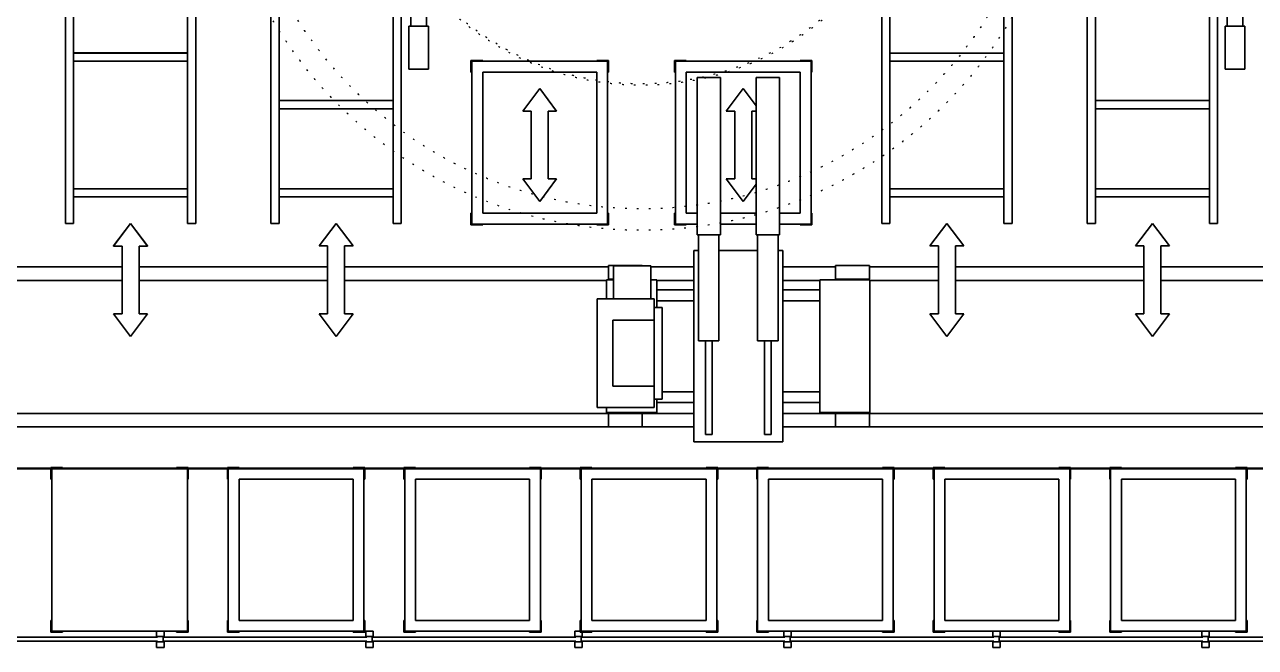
# Model space of a CAD drawing. Header units: millimetres. Extents: x 0 to 67800, y 0 to 42000.
# Drawn here: x 15877 to 24944, y 16083 to 20672 of the extents above; entities that cross this region are included whole.
import ezdxf

# ---------------------------------------------------------------- set-up
doc = ezdxf.new("R2010")
doc.units = ezdxf.units.MM
doc.header["$LTSCALE"] = 100
doc.linetypes.add('CHAIN', pattern=[0.3543, 0.2362, -0.0295, 0.0591, -0.0295])
doc.linetypes.add('DOTTED', pattern=[0.0481, 0.0068, -0.0413])
for name, color, linetype, lineweight in [('Reference (ISO)', 7, 'DOTTED', 25), ('Section Line (ISO)', 7, 'CHAIN', 50), ('Visible (ISO)', 7, 'Continuous', 35)]:
    doc.layers.add(name, color=color, linetype=linetype, lineweight=lineweight)

# ---------------------------------------------------------------- blocks, each defined once
blk = doc.blocks.new('2dTransSection0')
at = {"layer": 'Section Line (ISO)', "linetype": 'CHAIN', "ltscale": 33.86763}
blk.add_line((112.309, 174.019), (276.299, 174.019), dxfattribs=at)

msp = doc.modelspace()

# ---------------------------------------------------------------- linework, layer by layer
at = {"layer": 'Reference (ISO)', "ltscale": 18.165257}
msp.add_circle((20421.4, 22312.9), 3156.7, dxfattribs=at)
at = {"layer": 'Reference (ISO)', "ltscale": 18.219997}
msp.add_circle((20421.4, 22312.9), 2998.8, dxfattribs=at)
at = {"layer": 'Reference (ISO)', "ltscale": 18.185495}
msp.add_circle((20421.4, 22312.9), 2088.2, dxfattribs=at)
at = {"layer": 'Reference (ISO)', "ltscale": 18.213535}
msp.add_circle((20421.4, 22312.9), 2077.5, dxfattribs=at)
at = {"layer": 'Visible (ISO)'}
for p, q in [((16177, 20876.4), (16177, 19251.7)), ((16237, 19251.7), (16237, 20876.4)), ((17077, 20876.4), (17077, 19251.7)), ((17137, 19251.7), (17137, 20876.4)), ((17691.4, 20876.4), (17691.4, 19251.9)), ((17751.4, 19251.9), (17751.4, 20876.4)), ((18591.4, 20876.4), (18591.4, 19251.9)), ((18651.4, 19251.9), (18651.4, 20876.4)), ((22191.4, 20876.4), (22191.4, 19251.9)), ((22251.4, 19251.9), (22251.4, 20876.4)), ((23091.4, 20876.4), (23091.4, 19251.9)), ((23151.4, 19251.9), (23151.4, 20876.4)), ((23705.8, 20876.4), (23705.8, 19251.9)), ((23765.8, 19251.9), (23765.8, 20876.4)), ((24605.8, 20876.4), (24605.8, 19251.9)), ((24665.8, 19251.9), (24665.8, 20876.4)), ((18836.4, 20661.4), (18836.4, 20832.4)), ((24850.8, 20661.4), (24850.8, 20832.4)), ((18721.4, 20762.9), (18721.4, 20661.4)), ((24735.8, 20762.9), (24735.8, 20661.4)), ((18721.4, 20661.4), (18706.4, 20661.4)), ((18706.4, 20661.4), (18706.4, 20342.4)), ((18721.4, 20661.4), (18836.4, 20661.4)), ((18851.4, 20661.4), (18836.4, 20661.4)), ((18851.4, 20661.4), (18851.4, 20342.4)), ((24735.8, 20661.4), (24720.8, 20661.4)), ((24720.8, 20661.4), (24720.8, 20342.4)), ((24735.8, 20661.4), (24850.8, 20661.4)), ((24865.8, 20661.4), (24850.8, 20661.4)), ((24865.8, 20661.4), (24865.8, 20342.4)), ((16237, 20462.7), (17077, 20462.7)), ((17077, 20462.6), (16237, 20462.6)), ((16237, 20402.6), (17077, 20402.6)), ((19165.4, 20321.9), (19165.4, 20407.9)), ((19165.4, 20407.9), (19251.4, 20407.9)), ((19251.4, 20407.9), (19251.4, 20401.9)), ((20091.4, 20401.9), (20091.4, 20407.9)), ((20091.4, 20407.9), (20177.4, 20407.9)), ((20177.4, 20407.9), (20177.4, 20321.9)), ((20665.4, 20321.9), (20665.4, 20407.9)), ((20665.4, 20407.9), (20751.4, 20407.9)), ((20751.4, 20407.9), (20751.4, 20401.9)), ((21591.4, 20401.9), (21591.4, 20407.9)), ((21591.4, 20407.9), (21677.4, 20407.9)), ((21677.4, 20407.9), (21677.4, 20321.9)), ((23091.4, 20462.4), (22251.4, 20462.4)), ((22251.4, 20402.4), (23091.4, 20402.4)), ((18851.4, 20342.4), (18706.4, 20342.4)), ((19171.4, 20321.9), (19165.4, 20321.9)), ((19171.4, 20401.9), (19171.4, 20321.9)), ((19251.4, 20401.9), (19171.4, 20401.9)), ((19171.4, 19281.9), (19171.4, 20321.9)), ((19251.4, 20401.9), (20091.4, 20401.9)), ((19251.4, 20321.9), (19251.4, 19281.9)), ((19251.4, 20321.9), (20091.4, 20321.9)), ((20171.4, 20401.9), (20091.4, 20401.9)), ((20091.4, 20321.9), (20091.4, 19281.9)), ((20171.4, 20321.9), (20171.4, 20401.9)), ((20177.4, 20321.9), (20171.4, 20321.9)), ((20171.4, 20321.9), (20171.4, 19281.9)), ((20671.4, 20321.9), (20665.4, 20321.9)), ((20671.4, 20401.9), (20671.4, 20321.9)), ((20751.4, 20401.9), (20671.4, 20401.9)), ((20671.4, 19281.9), (20671.4, 20321.9)), ((20751.4, 20401.9), (21591.4, 20401.9)), ((20751.4, 20321.9), (20751.4, 19281.9)), ((20751.4, 20321.9), (21591.4, 20321.9)), ((21671.4, 20401.9), (21591.4, 20401.9)), ((21591.4, 20321.9), (21591.4, 19281.9)), ((21671.4, 20321.9), (21671.4, 20401.9)), ((21677.4, 20321.9), (21671.4, 20321.9)), ((21671.4, 20321.9), (21671.4, 19281.9)), ((24865.8, 20342.4), (24720.8, 20342.4)), ((21002.4, 20281.9), (20832.4, 20281.9)), ((20832.4, 19121.9), (20832.4, 20281.9)), ((21002.4, 20281.9), (21002.4, 19121.9)), ((21437.4, 20281.9), (21267.4, 20281.9)), ((21267.4, 19121.9), (21267.4, 20281.9)), ((21437.4, 20281.9), (21437.4, 19121.9)), ((19546.4, 20035.2), (19671.4, 20201.9)), ((19671.4, 20201.9), (19796.4, 20035.2)), ((21046.4, 20035.2), (21171.4, 20201.9)), ((21171.4, 20201.9), (21267.4, 20073.9)), ((18591.4, 20112.4), (17751.4, 20112.4)), ((17751.4, 20052.4), (18591.4, 20052.4)), ((24605.8, 20112.4), (23765.8, 20112.4)), ((23765.8, 20052.4), (24605.8, 20052.4)), ((19608.9, 20035.2), (19546.4, 20035.2)), ((19608.9, 19535.2), (19608.9, 20035.2)), ((19733.9, 20035.2), (19733.9, 19535.2)), ((19796.4, 20035.2), (19733.9, 20035.2)), ((21108.9, 20035.2), (21046.4, 20035.2)), ((21108.9, 19535.2), (21108.9, 20035.2)), ((21233.9, 20035.2), (21233.9, 19535.2)), ((21267.4, 20035.2), (21233.9, 20035.2)), ((19546.4, 19535.2), (19608.9, 19535.2)), ((19671.4, 19368.5), (19546.4, 19535.2)), ((19796.4, 19535.2), (19671.4, 19368.5)), ((19733.9, 19535.2), (19796.4, 19535.2)), ((21046.4, 19535.2), (21108.9, 19535.2)), ((21171.4, 19368.5), (21046.4, 19535.2)), ((21267.4, 19496.5), (21171.4, 19368.5)), ((21233.9, 19535.2), (21267.4, 19535.2)), ((16237, 19462.7), (17077, 19462.7)), ((17077, 19462.6), (16237, 19462.6)), ((18591.4, 19462.4), (17751.4, 19462.4)), ((23091.4, 19462.4), (22251.4, 19462.4)), ((24605.8, 19462.4), (23765.8, 19462.4)), ((16237, 19402.6), (17077, 19402.6)), ((17751.4, 19402.4), (18591.4, 19402.4)), ((22251.4, 19402.4), (23091.4, 19402.4)), ((23765.8, 19402.4), (24605.8, 19402.4)), ((16177, 19207.4), (16177, 19251.7)), ((16237, 19251.7), (16237, 19207.4)), ((17077, 19207.4), (17077, 19251.7)), ((17137, 19251.7), (17137, 19207.4)), ((17691.4, 19207.4), (17691.4, 19251.9)), ((17751.4, 19251.9), (17751.4, 19207.4)), ((18591.4, 19207.4), (18591.4, 19251.9)), ((18651.4, 19251.9), (18651.4, 19207.4)), ((19165.4, 19195.9), (19165.4, 19281.9)), ((19165.4, 19281.9), (19171.4, 19281.9)), ((19171.4, 19281.9), (19171.4, 19201.9)), ((20091.4, 19281.9), (19251.4, 19281.9)), ((20171.4, 19201.9), (20171.4, 19281.9)), ((20171.4, 19281.9), (20177.4, 19281.9)), ((20177.4, 19281.9), (20177.4, 19195.9)), ((20665.4, 19195.9), (20665.4, 19281.9)), ((20665.4, 19281.9), (20671.4, 19281.9)), ((20671.4, 19281.9), (20671.4, 19201.9)), ((20832.4, 19281.9), (20751.4, 19281.9)), ((21267.4, 19281.9), (21002.4, 19281.9)), ((21591.4, 19281.9), (21437.4, 19281.9)), ((21671.4, 19201.9), (21671.4, 19281.9)), ((21671.4, 19281.9), (21677.4, 19281.9)), ((21677.4, 19281.9), (21677.4, 19195.9)), ((22191.4, 19207.4), (22191.4, 19251.9)), ((22251.4, 19251.9), (22251.4, 19207.4)), ((23091.4, 19207.4), (23091.4, 19251.9)), ((23151.4, 19251.9), (23151.4, 19207.4)), ((23705.8, 19207.4), (23705.8, 19251.9)), ((23765.8, 19251.9), (23765.8, 19207.4)), ((24605.8, 19207.4), (24605.8, 19251.9)), ((24665.8, 19251.9), (24665.8, 19207.4)), ((16177, 19207.4), (16237, 19207.4)), ((16532, 19040.5), (16657, 19207.2)), ((16657, 19207.2), (16532, 19040.6)), ((16657, 19207.2), (16657, 19207.2)), ((16657, 19207.2), (16782, 19040.5)), ((16782, 19040.6), (16657, 19207.2)), ((17077, 19207.4), (17137, 19207.4)), ((17751.4, 19207.4), (17691.4, 19207.4)), ((18046.4, 19040.7), (18171.4, 19207.4)), ((18171.4, 19207.4), (18296.4, 19040.7)), ((18651.4, 19207.4), (18591.4, 19207.4)), ((19251.4, 19195.9), (19165.4, 19195.9)), ((19171.4, 19201.9), (19251.4, 19201.9)), ((19251.4, 19201.9), (19251.4, 19195.9)), ((20091.4, 19201.9), (19251.4, 19201.9)), ((20091.4, 19195.9), (20091.4, 19201.9)), ((20091.4, 19201.9), (20171.4, 19201.9)), ((20177.4, 19195.9), (20091.4, 19195.9)), ((20751.4, 19195.9), (20665.4, 19195.9)), ((20671.4, 19201.9), (20751.4, 19201.9)), ((20751.4, 19201.9), (20751.4, 19195.9)), ((20832.4, 19201.9), (20751.4, 19201.9)), ((21267.4, 19201.9), (21002.4, 19201.9)), ((21591.4, 19201.9), (21437.4, 19201.9)), ((21591.4, 19195.9), (21591.4, 19201.9)), ((21591.4, 19201.9), (21671.4, 19201.9)), ((21677.4, 19195.9), (21591.4, 19195.9)), ((22191.4, 19207.4), (22251.4, 19207.4)), ((22546.4, 19040.7), (22671.4, 19207.4)), ((22671.4, 19207.4), (22796.4, 19040.7)), ((23091.4, 19207.4), (23151.4, 19207.4)), ((23765.8, 19207.4), (23705.8, 19207.4)), ((24060.8, 19040.7), (24185.8, 19207.4)), ((24185.8, 19207.4), (24310.8, 19040.7)), ((24665.8, 19207.4), (24605.8, 19207.4)), ((20832.4, 19121.9), (21002.4, 19121.9)), ((20842.4, 18341.9), (20842.4, 19121.9)), ((20992.4, 18341.9), (20992.4, 19121.9)), ((21267.4, 19121.9), (21437.4, 19121.9)), ((21277.4, 19121.9), (21277.4, 18341.9)), ((21427.4, 19121.9), (21427.4, 18341.9)), ((16532, 19040.6), (16532, 19040.5)), ((16594.5, 19040.5), (16532, 19040.5)), ((16594.5, 18540.5), (16594.5, 19040.5)), ((16719.5, 19040.5), (16719.5, 18540.5)), ((16782, 19040.5), (16719.5, 19040.5)), ((16782, 19040.6), (16782, 19040.5)), ((18108.9, 19040.7), (18046.4, 19040.7)), ((18108.9, 18540.7), (18108.9, 19040.7)), ((18233.9, 19040.7), (18233.9, 18540.7)), ((18296.4, 19040.7), (18233.9, 19040.7)), ((20842.4, 19006.9), (20806.4, 19006.9)), ((20806.4, 17596.9), (20806.4, 19006.9)), ((21277.4, 19006.9), (20992.4, 19006.9)), ((21463.4, 19006.9), (21427.4, 19006.9)), ((21463.4, 17596.9), (21463.4, 19006.9)), ((22608.9, 19040.7), (22546.4, 19040.7)), ((22608.9, 18540.7), (22608.9, 19040.7)), ((22733.9, 19040.7), (22733.9, 18540.7)), ((22796.4, 19040.7), (22733.9, 19040.7)), ((24123.3, 19040.7), (24060.8, 19040.7)), ((24123.3, 18540.7), (24123.3, 19040.7)), ((24248.3, 19040.7), (24248.3, 18540.7)), ((24310.8, 19040.7), (24248.3, 19040.7)), ((16594.5, 18887.3), (15019.5, 18887.3)), ((18108.9, 18887.3), (16719.5, 18887.3)), ((20177.7, 18887.3), (18233.9, 18887.3)), ((20427.7, 18896.5), (20177.7, 18896.5)), ((20177.7, 18896.5), (20177.7, 18796.5)), ((20216.4, 18894.9), (20491.4, 18894.9)), ((20216.4, 18650.4), (20216.4, 18894.9)), ((20427.7, 18896.5), (20427.7, 18894.9)), ((20491.4, 18650.4), (20491.4, 18894.9)), ((20806.4, 18887.3), (20491.4, 18887.3)), ((21850.9, 18887.3), (21463.4, 18887.3)), ((22100.9, 18896.5), (21850.9, 18896.5)), ((21850.9, 18896.5), (21850.9, 18796.5)), ((22100.9, 18896.5), (22100.9, 18796.5)), ((22608.9, 18887.3), (22100.9, 18887.3)), ((24123.3, 18887.3), (22733.9, 18887.3)), ((25623.3, 18887.3), (24248.3, 18887.3)), ((15019.5, 18787.3), (16594.5, 18787.3)), ((16719.5, 18787.3), (18108.9, 18787.3)), ((18233.9, 18787.3), (20164.9, 18787.3)), ((20164.9, 18650.4), (20164.9, 18790.9)), ((20164.9, 18790.9), (20216.4, 18790.9)), ((20216.4, 18796.5), (20177.7, 18796.5)), ((20491.4, 18790.9), (20534.9, 18790.9)), ((20534.9, 18790.9), (20534.9, 18587.9)), ((20534.9, 18787.3), (20806.4, 18787.3)), ((21463.4, 18787.3), (21734.9, 18787.3)), ((21734.9, 17812.9), (21734.9, 18790.9)), ((21734.9, 18790.9), (22104.9, 18790.9)), ((22100.9, 18796.5), (21850.9, 18796.5)), ((21951.9, 18796.5), (21951.9, 18790.9)), ((21999.9, 18796.5), (21999.9, 18790.9)), ((22104.9, 18790.9), (22104.9, 17812.9)), ((22104.9, 18787.3), (22608.9, 18787.3)), ((22733.9, 18787.3), (24123.3, 18787.3)), ((24248.3, 18787.3), (25623.3, 18787.3)), ((20534.9, 18716.9), (20806.4, 18716.9)), ((21463.4, 18716.9), (21734.9, 18716.9)), ((20514.9, 18650.4), (20094.9, 18650.4)), ((20094.9, 18650.4), (20094.9, 17850.4)), ((20514.9, 18650.4), (20514.9, 18587.9)), ((20534.9, 18636.9), (20806.4, 18636.9)), ((21463.4, 18636.9), (21734.9, 18636.9)), ((16594.5, 18540.6), (16532, 18540.6)), ((16532, 18540.6), (16532, 18540.5)), ((16532, 18540.5), (16594.5, 18540.5)), ((16657, 18373.8), (16532, 18540.5)), ((16782, 18540.5), (16657, 18373.8)), ((16782, 18540.6), (16719.5, 18540.6)), ((16719.5, 18540.5), (16782, 18540.5)), ((16782, 18540.6), (16782, 18540.5)), ((18046.4, 18540.7), (18108.9, 18540.7)), ((18171.4, 18374), (18046.4, 18540.7)), ((18296.4, 18540.7), (18171.4, 18374)), ((18233.9, 18540.7), (18296.4, 18540.7)), ((20514.9, 17912.9), (20514.9, 18587.9)), ((20514.9, 18587.9), (20574.9, 18587.9)), ((20574.9, 18587.9), (20574.9, 17912.9)), ((22546.4, 18540.7), (22608.9, 18540.7)), ((22671.4, 18374), (22546.4, 18540.7)), ((22796.4, 18540.7), (22671.4, 18374)), ((22733.9, 18540.7), (22796.4, 18540.7)), ((24060.8, 18540.7), (24123.3, 18540.7)), ((24185.8, 18374), (24060.8, 18540.7)), ((24310.8, 18540.7), (24185.8, 18374)), ((24248.3, 18540.7), (24310.8, 18540.7)), ((20514.9, 18492.9), (20209.9, 18492.9)), ((20209.9, 18492.9), (20209.9, 18007.9)), ((20842.4, 18341.9), (20992.4, 18341.9)), ((20893.9, 17651.9), (20893.9, 18341.9)), ((20941.4, 17651.9), (20941.4, 18341.9)), ((21277.4, 18341.9), (21427.4, 18341.9)), ((21328.9, 17651.9), (21328.9, 18341.9)), ((21376.4, 17651.9), (21376.4, 18341.9)), ((20514.9, 18007.9), (20209.9, 18007.9)), ((20574.9, 17966.9), (20806.4, 17966.9)), ((21463.4, 17966.9), (21734.9, 17966.9)), ((20514.9, 17912.9), (20514.9, 17850.4)), ((20574.9, 17912.9), (20514.9, 17912.9)), ((20534.9, 17912.9), (20534.9, 17812.9)), ((20534.9, 17886.9), (20806.4, 17886.9)), ((21463.4, 17886.9), (21734.9, 17886.9)), ((20177.7, 17807.3), (4637, 17807.3)), ((20514.9, 17850.4), (20094.9, 17850.4)), ((20164.9, 17812.9), (20164.9, 17850.4)), ((20534.9, 17812.9), (20164.9, 17812.9)), ((20427.7, 17807.3), (20177.7, 17807.3)), ((20177.7, 17807.3), (20177.7, 17707.3)), ((20278.7, 17812.9), (20278.7, 17807.3)), ((20326.7, 17812.9), (20326.7, 17807.3)), ((20427.7, 17807.3), (20427.7, 17707.3)), ((20806.4, 17807.3), (20427.7, 17807.3)), ((21850.9, 17807.3), (21463.4, 17807.3)), ((22104.9, 17812.9), (21734.9, 17812.9)), ((22100.9, 17807.3), (21850.9, 17807.3)), ((21850.9, 17807.3), (21850.9, 17707.3)), ((21951.9, 17812.9), (21951.9, 17807.3)), ((21999.9, 17812.9), (21999.9, 17807.3)), ((22100.9, 17807.3), (22100.9, 17707.3)), ((34637, 17807.3), (22100.9, 17807.3)), ((4637, 17707.3), (20177.7, 17707.3)), ((20427.7, 17707.3), (20177.7, 17707.3)), ((20427.7, 17707.3), (20806.4, 17707.3)), ((21463.4, 17707.3), (21850.9, 17707.3)), ((22100.9, 17707.3), (21850.9, 17707.3)), ((22100.9, 17707.3), (34637, 17707.3)), ((20806.4, 17596.9), (21463.4, 17596.9)), ((20893.9, 17651.9), (20941.4, 17651.9)), ((21328.9, 17651.9), (21376.4, 17651.9)), ((16070.8, 17321.9), (16070.8, 17407.9)), ((16070.8, 17407.9), (16156.8, 17407.9)), ((16076.8, 17321.9), (16070.8, 17321.9)), ((16076.8, 17401.9), (17076.8, 17401.9)), ((16076.8, 16201.9), (16076.8, 17401.9)), ((16156.8, 17407.9), (16156.8, 17401.9)), ((16996.8, 17401.9), (16996.8, 17407.9)), ((16996.8, 17407.9), (17082.8, 17407.9)), ((17076.8, 17401.9), (17076.8, 16201.9)), ((17082.8, 17321.9), (17076.8, 17321.9)), ((17082.8, 17407.9), (17082.8, 17321.9)), ((17370.8, 17321.9), (17370.8, 17407.9)), ((17370.8, 17407.9), (17456.8, 17407.9)), ((17376.8, 17321.9), (17370.8, 17321.9)), ((17376.8, 17401.9), (17376.8, 17321.9)), ((17456.8, 17401.9), (17376.8, 17401.9)), ((17376.8, 16281.9), (17376.8, 17321.9)), ((17456.8, 17407.9), (17456.8, 17401.9)), ((17456.8, 17401.9), (18296.8, 17401.9)), ((17456.8, 17321.9), (17456.8, 16281.9)), ((17456.8, 17321.9), (18296.8, 17321.9)), ((18296.8, 17401.9), (18296.8, 17407.9)), ((18296.8, 17407.9), (18382.8, 17407.9)), ((18376.8, 17401.9), (18296.8, 17401.9)), ((18296.8, 17321.9), (18296.8, 16281.9)), ((18376.8, 17321.9), (18376.8, 17401.9)), ((18382.8, 17321.9), (18376.8, 17321.9)), ((18376.8, 17321.9), (18376.8, 16281.9)), ((18382.8, 17407.9), (18382.8, 17321.9)), ((18670.8, 17321.9), (18670.8, 17407.9)), ((18670.8, 17407.9), (18756.8, 17407.9)), ((18676.8, 17321.9), (18670.8, 17321.9)), ((18676.8, 17401.9), (18676.8, 17321.9)), ((18756.8, 17401.9), (18676.8, 17401.9)), ((18676.8, 16281.9), (18676.8, 17321.9)), ((18756.8, 17407.9), (18756.8, 17401.9)), ((18756.8, 17401.9), (19596.8, 17401.9)), ((18756.8, 17321.9), (18756.8, 16281.9)), ((18756.8, 17321.9), (19596.8, 17321.9)), ((19596.8, 17401.9), (19596.8, 17407.9)), ((19596.8, 17407.9), (19682.8, 17407.9)), ((19676.8, 17401.9), (19596.8, 17401.9)), ((19596.8, 17321.9), (19596.8, 16281.9)), ((19676.8, 17321.9), (19676.8, 17401.9)), ((19682.8, 17321.9), (19676.8, 17321.9)), ((19676.8, 17321.9), (19676.8, 16281.9)), ((19682.8, 17407.9), (19682.8, 17321.9)), ((19970.8, 17321.9), (19970.8, 17407.9)), ((19970.8, 17407.9), (20056.8, 17407.9)), ((19976.8, 17321.9), (19970.8, 17321.9)), ((19976.8, 17401.9), (19976.8, 17321.9)), ((20056.8, 17401.9), (19976.8, 17401.9)), ((19976.8, 16281.9), (19976.8, 17321.9)), ((20056.8, 17407.9), (20056.8, 17401.9)), ((20056.8, 17401.9), (20896.8, 17401.9)), ((20056.8, 17321.9), (20056.8, 16281.9)), ((20056.8, 17321.9), (20896.8, 17321.9)), ((20896.8, 17401.9), (20896.8, 17407.9)), ((20896.8, 17407.9), (20982.8, 17407.9)), ((20976.8, 17401.9), (20896.8, 17401.9)), ((20896.8, 17321.9), (20896.8, 16281.9)), ((20976.8, 17321.9), (20976.8, 17401.9)), ((20982.8, 17321.9), (20976.8, 17321.9)), ((20976.8, 17321.9), (20976.8, 16281.9)), ((20982.8, 17407.9), (20982.8, 17321.9)), ((21270.8, 17321.9), (21270.8, 17407.9)), ((21270.8, 17407.9), (21356.8, 17407.9)), ((21276.8, 17321.9), (21270.8, 17321.9)), ((21276.8, 17401.9), (21276.8, 17321.9)), ((21356.8, 17401.9), (21276.8, 17401.9)), ((21276.8, 16281.9), (21276.8, 17321.9)), ((21356.8, 17407.9), (21356.8, 17401.9)), ((21356.8, 17401.9), (22196.8, 17401.9)), ((21356.8, 17321.9), (21356.8, 16281.9)), ((21356.8, 17321.9), (22196.8, 17321.9)), ((22196.8, 17401.9), (22196.8, 17407.9)), ((22196.8, 17407.9), (22282.8, 17407.9)), ((22276.8, 17401.9), (22196.8, 17401.9)), ((22196.8, 17321.9), (22196.8, 16281.9)), ((22276.8, 17321.9), (22276.8, 17401.9)), ((22282.8, 17321.9), (22276.8, 17321.9)), ((22276.8, 17321.9), (22276.8, 16281.9)), ((22282.8, 17407.9), (22282.8, 17321.9)), ((22570.8, 17321.9), (22570.8, 17407.9)), ((22570.8, 17407.9), (22656.8, 17407.9)), ((22576.8, 17321.9), (22570.8, 17321.9)), ((22576.8, 17401.9), (22576.8, 17321.9)), ((22656.8, 17401.9), (22576.8, 17401.9)), ((22576.8, 16281.9), (22576.8, 17321.9)), ((22656.8, 17407.9), (22656.8, 17401.9)), ((22656.8, 17401.9), (23496.8, 17401.9)), ((22656.8, 17321.9), (22656.8, 16281.9)), ((22656.8, 17321.9), (23496.8, 17321.9)), ((23496.8, 17401.9), (23496.8, 17407.9)), ((23496.8, 17407.9), (23582.8, 17407.9)), ((23576.8, 17401.9), (23496.8, 17401.9)), ((23496.8, 17321.9), (23496.8, 16281.9)), ((23576.8, 17321.9), (23576.8, 17401.9)), ((23582.8, 17321.9), (23576.8, 17321.9)), ((23576.8, 17321.9), (23576.8, 16281.9)), ((23582.8, 17407.9), (23582.8, 17321.9)), ((23870.8, 17321.9), (23870.8, 17407.9)), ((23870.8, 17407.9), (23956.8, 17407.9)), ((23876.8, 17321.9), (23870.8, 17321.9)), ((23876.8, 17401.9), (23876.8, 17321.9)), ((23956.8, 17401.9), (23876.8, 17401.9)), ((23876.8, 16281.9), (23876.8, 17321.9)), ((23956.8, 17407.9), (23956.8, 17401.9)), ((23956.8, 17401.9), (24796.8, 17401.9)), ((23956.8, 17321.9), (23956.8, 16281.9)), ((23956.8, 17321.9), (24796.8, 17321.9)), ((24796.8, 17401.9), (24796.8, 17407.9)), ((24796.8, 17407.9), (24882.8, 17407.9)), ((24876.8, 17401.9), (24796.8, 17401.9)), ((24796.8, 17321.9), (24796.8, 16281.9)), ((24876.8, 17321.9), (24876.8, 17401.9)), ((24882.8, 17321.9), (24876.8, 17321.9)), ((24876.8, 17321.9), (24876.8, 16281.9)), ((24882.8, 17407.9), (24882.8, 17321.9)), ((16070.8, 16195.9), (16070.8, 16281.9)), ((16070.8, 16281.9), (16076.8, 16281.9)), ((17076.8, 16281.9), (17082.8, 16281.9)), ((17082.8, 16281.9), (17082.8, 16195.9)), ((17370.8, 16195.9), (17370.8, 16281.9)), ((17370.8, 16281.9), (17376.8, 16281.9)), ((17376.8, 16281.9), (17376.8, 16201.9)), ((18296.8, 16281.9), (17456.8, 16281.9)), ((18376.8, 16201.9), (18376.8, 16281.9)), ((18376.8, 16281.9), (18382.8, 16281.9)), ((18382.8, 16281.9), (18382.8, 16195.9)), ((18670.8, 16195.9), (18670.8, 16281.9)), ((18670.8, 16281.9), (18676.8, 16281.9)), ((18676.8, 16281.9), (18676.8, 16201.9)), ((19596.8, 16281.9), (18756.8, 16281.9)), ((19676.8, 16201.9), (19676.8, 16281.9)), ((19676.8, 16281.9), (19682.8, 16281.9)), ((19682.8, 16281.9), (19682.8, 16195.9)), ((19970.8, 16195.9), (19970.8, 16281.9)), ((19970.8, 16281.9), (19976.8, 16281.9)), ((19976.8, 16281.9), (19976.8, 16201.9)), ((20896.8, 16281.9), (20056.8, 16281.9)), ((20976.8, 16201.9), (20976.8, 16281.9)), ((20976.8, 16281.9), (20982.8, 16281.9)), ((20982.8, 16281.9), (20982.8, 16195.9)), ((21270.8, 16195.9), (21270.8, 16281.9)), ((21270.8, 16281.9), (21276.8, 16281.9)), ((21276.8, 16281.9), (21276.8, 16201.9)), ((22196.8, 16281.9), (21356.8, 16281.9)), ((22276.8, 16201.9), (22276.8, 16281.9)), ((22276.8, 16281.9), (22282.8, 16281.9)), ((22282.8, 16281.9), (22282.8, 16195.9)), ((22570.8, 16195.9), (22570.8, 16281.9)), ((22570.8, 16281.9), (22576.8, 16281.9)), ((22576.8, 16281.9), (22576.8, 16201.9)), ((23496.8, 16281.9), (22656.8, 16281.9)), ((23576.8, 16201.9), (23576.8, 16281.9)), ((23576.8, 16281.9), (23582.8, 16281.9)), ((23582.8, 16281.9), (23582.8, 16195.9)), ((23870.8, 16195.9), (23870.8, 16281.9)), ((23870.8, 16281.9), (23876.8, 16281.9)), ((23876.8, 16281.9), (23876.8, 16201.9)), ((24796.8, 16281.9), (23956.8, 16281.9)), ((24876.8, 16201.9), (24876.8, 16281.9)), ((24876.8, 16281.9), (24882.8, 16281.9)), ((24882.8, 16281.9), (24882.8, 16195.9)), ((15357, 16157.9), (16857, 16157.9)), ((16156.8, 16195.9), (16070.8, 16195.9)), ((17076.8, 16201.9), (16076.8, 16201.9)), ((16156.8, 16201.9), (16156.8, 16195.9)), ((16849.5, 16157.9), (16849.5, 16201.9)), ((16857, 16162.9), (16897, 16162.9)), ((16857, 16157.9), (16857, 16162.9)), ((16897, 16162.9), (16897, 16122.9)), ((16897, 16157.9), (16897, 16127.9)), ((16897, 16157.9), (18397, 16157.9)), ((16904.5, 16201.9), (16904.5, 16157.9)), ((16996.8, 16195.9), (16996.8, 16201.9)), ((17082.8, 16195.9), (16996.8, 16195.9)), ((17456.8, 16195.9), (17370.8, 16195.9)), ((17376.8, 16201.9), (17456.8, 16201.9)), ((17456.8, 16201.9), (17456.8, 16195.9)), ((18296.8, 16201.9), (17456.8, 16201.9)), ((18296.8, 16195.9), (18296.8, 16201.9)), ((18296.8, 16201.9), (18376.8, 16201.9)), ((18382.8, 16195.9), (18296.8, 16195.9)), ((18389.5, 16157.9), (18389.5, 16202.9)), ((18389.5, 16202.9), (18444.5, 16202.9)), ((18397, 16162.9), (18437, 16162.9)), ((18397, 16157.9), (18397, 16162.9)), ((18437, 16162.9), (18437, 16122.9)), ((18437, 16157.9), (18437, 16127.9)), ((18437, 16157.9), (19937, 16157.9)), ((18444.5, 16202.9), (18444.5, 16157.9)), ((18756.8, 16195.9), (18670.8, 16195.9)), ((18676.8, 16201.9), (18756.8, 16201.9)), ((18756.8, 16201.9), (18756.8, 16195.9)), ((19596.8, 16201.9), (18756.8, 16201.9)), ((19596.8, 16195.9), (19596.8, 16201.9)), ((19596.8, 16201.9), (19676.8, 16201.9)), ((19682.8, 16195.9), (19596.8, 16195.9)), ((19929.5, 16157.9), (19929.5, 16202.9)), ((19929.5, 16202.9), (19970.8, 16202.9)), ((19937, 16162.9), (19977, 16162.9)), ((19937, 16157.9), (19937, 16162.9)), ((20056.8, 16195.9), (19970.8, 16195.9)), ((19976.8, 16201.9), (20056.8, 16201.9)), ((19977, 16162.9), (19977, 16122.9)), ((19977, 16157.9), (19977, 16127.9)), ((19977, 16157.9), (21477, 16157.9)), ((19984.5, 16195.9), (19984.5, 16157.9)), ((20056.8, 16201.9), (20056.8, 16195.9)), ((20896.8, 16201.9), (20056.8, 16201.9)), ((20896.8, 16195.9), (20896.8, 16201.9)), ((20896.8, 16201.9), (20976.8, 16201.9)), ((20982.8, 16195.9), (20896.8, 16195.9)), ((21356.8, 16195.9), (21270.8, 16195.9)), ((21276.8, 16201.9), (21356.8, 16201.9)), ((21356.8, 16201.9), (21356.8, 16195.9)), ((22196.8, 16201.9), (21356.8, 16201.9)), ((21469.5, 16157.9), (21469.5, 16201.9)), ((21477, 16162.9), (21517, 16162.9)), ((21477, 16157.9), (21477, 16162.9)), ((21517, 16162.9), (21517, 16122.9)), ((21517, 16157.9), (21517, 16127.9)), ((21517, 16157.9), (23017, 16157.9)), ((21524.5, 16201.9), (21524.5, 16157.9)), ((22196.8, 16195.9), (22196.8, 16201.9)), ((22196.8, 16201.9), (22276.8, 16201.9)), ((22282.8, 16195.9), (22196.8, 16195.9)), ((22656.8, 16195.9), (22570.8, 16195.9)), ((22576.8, 16201.9), (22656.8, 16201.9)), ((22656.8, 16201.9), (22656.8, 16195.9)), ((23496.8, 16201.9), (22656.8, 16201.9)), ((23009.5, 16157.9), (23009.5, 16201.9)), ((23017, 16162.9), (23057, 16162.9)), ((23017, 16157.9), (23017, 16162.9)), ((23057, 16162.9), (23057, 16122.9)), ((23057, 16157.9), (23057, 16127.9)), ((23057, 16157.9), (24557, 16157.9)), ((23064.5, 16201.9), (23064.5, 16157.9)), ((23496.8, 16195.9), (23496.8, 16201.9)), ((23496.8, 16201.9), (23576.8, 16201.9)), ((23582.8, 16195.9), (23496.8, 16195.9)), ((23956.8, 16195.9), (23870.8, 16195.9)), ((23876.8, 16201.9), (23956.8, 16201.9)), ((23956.8, 16201.9), (23956.8, 16195.9)), ((24796.8, 16201.9), (23956.8, 16201.9)), ((24549.5, 16157.9), (24549.5, 16201.9)), ((24557, 16162.9), (24597, 16162.9)), ((24557, 16157.9), (24557, 16162.9)), ((24597, 16162.9), (24597, 16122.9)), ((24597, 16157.9), (24597, 16127.9)), ((24597, 16157.9), (26097, 16157.9)), ((24604.5, 16201.9), (24604.5, 16157.9)), ((24796.8, 16195.9), (24796.8, 16201.9)), ((24796.8, 16201.9), (24876.8, 16201.9)), ((24882.8, 16195.9), (24796.8, 16195.9)), ((16857, 16127.9), (15357, 16127.9)), ((16849.5, 16082.9), (16849.5, 16127.9)), ((16904.5, 16082.9), (16849.5, 16082.9)), ((16857, 16122.9), (16857, 16127.9)), ((16897, 16122.9), (16857, 16122.9)), ((18397, 16127.9), (16897, 16127.9)), ((16904.5, 16127.9), (16904.5, 16082.9)), ((18389.5, 16082.9), (18389.5, 16127.9)), ((18444.5, 16082.9), (18389.5, 16082.9)), ((18397, 16122.9), (18397, 16127.9)), ((18437, 16122.9), (18397, 16122.9)), ((19937, 16127.9), (18437, 16127.9)), ((18444.5, 16127.9), (18444.5, 16082.9)), ((19929.5, 16082.9), (19929.5, 16127.9)), ((19984.5, 16082.9), (19929.5, 16082.9)), ((19937, 16122.9), (19937, 16127.9)), ((19977, 16122.9), (19937, 16122.9)), ((21477, 16127.9), (19977, 16127.9)), ((19984.5, 16127.9), (19984.5, 16082.9)), ((21469.5, 16082.9), (21469.5, 16127.9)), ((21524.5, 16082.9), (21469.5, 16082.9)), ((21477, 16122.9), (21477, 16127.9)), ((21517, 16122.9), (21477, 16122.9)), ((23017, 16127.9), (21517, 16127.9)), ((21524.5, 16127.9), (21524.5, 16082.9)), ((23009.5, 16082.9), (23009.5, 16127.9)), ((23064.5, 16082.9), (23009.5, 16082.9)), ((23017, 16122.9), (23017, 16127.9)), ((23057, 16122.9), (23017, 16122.9)), ((24557, 16127.9), (23057, 16127.9)), ((23064.5, 16127.9), (23064.5, 16082.9)), ((24549.5, 16082.9), (24549.5, 16127.9)), ((24604.5, 16082.9), (24549.5, 16082.9)), ((24557, 16122.9), (24557, 16127.9)), ((24597, 16122.9), (24557, 16122.9)), ((26097, 16127.9), (24597, 16127.9)), ((24604.5, 16127.9), (24604.5, 16082.9))]:
    msp.add_line(p, q, dxfattribs=at)

# ---------------------------------------------------------------- block references
at = {"layer": 'Section Line (ISO)', "xscale": 100, "yscale": 100, "zscale": 100}
msp.add_blockref('2dTransSection0', (0, 0), dxfattribs=at)

doc.saveas('drawing.dxf')
